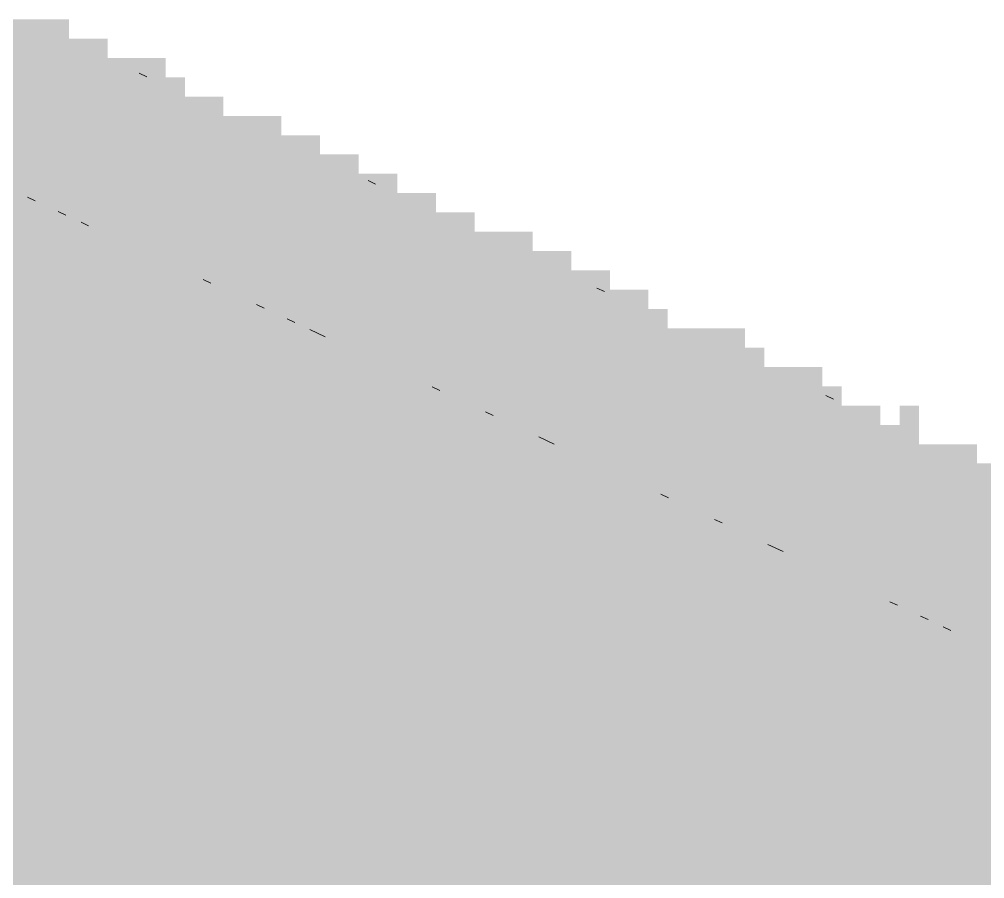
# Model space of a CAD drawing. Header units: millimetres. Extents: x 5 to 1315, y 5 to 292.
# Drawn here: x 1222.525 to 1227.341, y 89.218 to 93.508 of the extents above; entities that cross this region are included whole.
import ezdxf

# ---------------------------------------------------------------- set-up
doc = ezdxf.new("R2010")
doc.units = ezdxf.units.MM
doc.layers.add('EXISTING', color=7, linetype='Continuous')
doc.layers.add('IMAGES', color=7, linetype='Continuous')

# ---------------------------------------------------------------- blocks, each defined once
blk = doc.blocks.new('SHEET_03')
at = {"layer": 'EXISTING', "color": 250, "lineweight": 9}
for p, q in [((323.1605, 93.2207), (323.1224, 93.2386)), ((324.3025, 92.6846), (324.2645, 92.7025)), ((322.5664, 92.6202), (322.6045, 92.6023)), ((322.7187, 92.5487), (322.7568, 92.5308)), ((322.8329, 92.4951), (322.871, 92.4772)), ((323.442, 92.2091), (323.4801, 92.1913)), ((325.4445, 92.1485), (325.4065, 92.1663)), ((323.7085, 92.084), (323.7465, 92.0662)), ((323.8607, 92.0125), (323.8988, 91.9947)), ((323.9749, 91.9589), (324.0511, 91.9232)), ((324.584, 91.673), (324.6221, 91.6551)), ((326.5866, 91.6123), (326.5485, 91.6302)), ((324.8505, 91.5479), (324.8886, 91.53)), ((325.117, 91.4228), (325.1931, 91.387)), ((325.7261, 91.1368), (325.7641, 91.119)), ((325.9925, 91.0117), (326.0306, 90.9939)), ((326.259, 90.8866), (326.3351, 90.8509)), ((326.8681, 90.6007), (326.9061, 90.5828)), ((327.0203, 90.5292), (327.0584, 90.5113)), ((327.1345, 90.4756), (327.1726, 90.4577))]:
    blk.add_line(p, q, dxfattribs=at)
at = {"layer": 'IMAGES', "color": 7}
for points in [[(322.4836, 93.4114), (322.58, 93.4114), (322.4836, 93.5078), (322.58, 93.5078)], [(322.58, 93.4114), (322.6764, 93.4114), (322.58, 93.5078), (322.6764, 93.5078)], [(322.6764, 93.4114), (322.7727, 93.4114), (322.6764, 93.5078), (322.7727, 93.5078)], [(321.3273, 93.315), (322.58, 93.315), (321.3273, 93.4114), (322.58, 93.4114)], [(322.58, 93.315), (322.6764, 93.315), (322.58, 93.4114), (322.6764, 93.4114)], [(322.6764, 93.315), (322.8691, 93.315), (322.6764, 93.4114), (322.8691, 93.4114)], [(322.8691, 93.315), (322.9655, 93.315), (322.8691, 93.4114), (322.9655, 93.4114)], [(321.52, 93.2186), (322.6764, 93.2186), (321.52, 93.315), (322.6764, 93.315)], [(322.6764, 93.2186), (322.9655, 93.2186), (322.6764, 93.315), (322.9655, 93.315)], [(322.9655, 93.2186), (323.0618, 93.2186), (322.9655, 93.315), (323.0618, 93.315)], [(323.0618, 93.2186), (323.2545, 93.2186), (323.0618, 93.315), (323.2545, 93.315)], [(321.8091, 93.1222), (322.9655, 93.1222), (321.8091, 93.2186), (322.9655, 93.2186)], [(322.9655, 93.1222), (323.0618, 93.1222), (322.9655, 93.2186), (323.0618, 93.2186)], [(323.0618, 93.1222), (323.1582, 93.1222), (323.0618, 93.2186), (323.1582, 93.2186)], [(323.1582, 93.1222), (323.2545, 93.1222), (323.1582, 93.2186), (323.2545, 93.2186)], [(323.2545, 93.1222), (323.3509, 93.1222), (323.2545, 93.2186), (323.3509, 93.2186)], [(321.9055, 93.0258), (323.0618, 93.0258), (321.9055, 93.1222), (323.0618, 93.1222)], [(323.0618, 93.0258), (323.2545, 93.0258), (323.0618, 93.1222), (323.2545, 93.1222)], [(323.2545, 93.0258), (323.3509, 93.0258), (323.2545, 93.1222), (323.3509, 93.1222)], [(323.3509, 93.0258), (323.4473, 93.0258), (323.3509, 93.1222), (323.4473, 93.1222)], [(323.4473, 93.0258), (323.5436, 93.0258), (323.4473, 93.1222), (323.5436, 93.1222)], [(322.1945, 92.9294), (323.2545, 92.9294), (322.1945, 93.0258), (323.2545, 93.0258)], [(323.2545, 92.9294), (323.3509, 92.9294), (323.2545, 93.0258), (323.3509, 93.0258)], [(323.3509, 92.9294), (323.5436, 92.9294), (323.3509, 93.0258), (323.5436, 93.0258)], [(323.5436, 92.9294), (323.64, 92.9294), (323.5436, 93.0258), (323.64, 93.0258)], [(323.64, 92.9294), (323.7364, 92.9294), (323.64, 93.0258), (323.7364, 93.0258)], [(323.7364, 92.9294), (323.8327, 92.9294), (323.7364, 93.0258), (323.8327, 93.0258)], [(322.2909, 92.833), (323.5436, 92.833), (322.2909, 92.9294), (323.5436, 92.9294)], [(323.5436, 92.833), (323.7364, 92.833), (323.5436, 92.9294), (323.7364, 92.9294)], [(323.7364, 92.833), (323.8327, 92.833), (323.7364, 92.9294), (323.8327, 92.9294)], [(323.8327, 92.833), (323.9291, 92.833), (323.8327, 92.9294), (323.9291, 92.9294)], [(323.9291, 92.833), (324.0255, 92.833), (323.9291, 92.9294), (324.0255, 92.9294)], [(322.3873, 92.7366), (322.58, 92.7366), (322.3873, 92.833), (322.58, 92.833)], [(322.58, 92.7366), (323.7364, 92.7366), (322.58, 92.833), (323.7364, 92.833)], [(323.7364, 92.7366), (323.8327, 92.7366), (323.7364, 92.833), (323.8327, 92.833)], [(323.8327, 92.7366), (323.9291, 92.7366), (323.8327, 92.833), (323.9291, 92.833)], [(323.9291, 92.7366), (324.0255, 92.7366), (323.9291, 92.833), (324.0255, 92.833)], [(324.0255, 92.7366), (324.1218, 92.7366), (324.0255, 92.833), (324.1218, 92.833)], [(324.1218, 92.7366), (324.2182, 92.7366), (324.1218, 92.833), (324.2182, 92.833)], [(322.3873, 92.6402), (322.58, 92.6402), (322.3873, 92.7366), (322.58, 92.7366)], [(322.58, 92.6402), (322.6764, 92.6402), (322.58, 92.7366), (322.6764, 92.7366)], [(322.6764, 92.6402), (322.7727, 92.6402), (322.6764, 92.7366), (322.7727, 92.7366)], [(322.7727, 92.6402), (322.8691, 92.6402), (322.7727, 92.7366), (322.8691, 92.7366)], [(322.8691, 92.6402), (323.9291, 92.6402), (322.8691, 92.7366), (323.9291, 92.7366)], [(323.9291, 92.6402), (324.0255, 92.6402), (323.9291, 92.7366), (324.0255, 92.7366)], [(324.0255, 92.6402), (324.1218, 92.6402), (324.0255, 92.7366), (324.1218, 92.7366)], [(324.1218, 92.6402), (324.2182, 92.6402), (324.1218, 92.7366), (324.2182, 92.7366)], [(324.2182, 92.6402), (324.3145, 92.6402), (324.2182, 92.7366), (324.3145, 92.7366)], [(324.3145, 92.6402), (324.4109, 92.6402), (324.3145, 92.7366), (324.4109, 92.7366)], [(322.4836, 92.5438), (322.58, 92.5438), (322.4836, 92.6402), (322.58, 92.6402)], [(322.58, 92.5438), (322.6764, 92.5438), (322.58, 92.6402), (322.6764, 92.6402)], [(322.6764, 92.5438), (322.8691, 92.5438), (322.6764, 92.6402), (322.8691, 92.6402)], [(322.8691, 92.5438), (322.9655, 92.5438), (322.8691, 92.6402), (322.9655, 92.6402)], [(322.9655, 92.5438), (324.1218, 92.5438), (322.9655, 92.6402), (324.1218, 92.6402)], [(324.1218, 92.5438), (324.2182, 92.5438), (324.1218, 92.6402), (324.2182, 92.6402)], [(324.2182, 92.5438), (324.4109, 92.5438), (324.2182, 92.6402), (324.4109, 92.6402)], [(324.4109, 92.5438), (324.5073, 92.5438), (324.4109, 92.6402), (324.5073, 92.6402)], [(324.5073, 92.5438), (324.6036, 92.5438), (324.5073, 92.6402), (324.6036, 92.6402)], [(320.46, 92.4474), (322.58, 92.4474), (320.46, 92.5438), (322.58, 92.5438)], [(322.58, 92.4474), (322.6764, 92.4474), (322.58, 92.5438), (322.6764, 92.5438)], [(322.6764, 92.4474), (322.7727, 92.4474), (322.6764, 92.5438), (322.7727, 92.5438)], [(322.7727, 92.4474), (322.8691, 92.4474), (322.7727, 92.5438), (322.8691, 92.5438)], [(322.8691, 92.4474), (322.9655, 92.4474), (322.8691, 92.5438), (322.9655, 92.5438)], [(322.9655, 92.4474), (323.1582, 92.4474), (322.9655, 92.5438), (323.1582, 92.5438)], [(323.1582, 92.4474), (324.4109, 92.4474), (323.1582, 92.5438), (324.4109, 92.5438)], [(324.4109, 92.4474), (324.5073, 92.4474), (324.4109, 92.5438), (324.5073, 92.5438)], [(324.5073, 92.4474), (324.6036, 92.4474), (324.5073, 92.5438), (324.6036, 92.5438)], [(324.6036, 92.4474), (324.7964, 92.4474), (324.6036, 92.5438), (324.7964, 92.5438)], [(320.6527, 92.351), (322.6764, 92.351), (320.6527, 92.4474), (322.6764, 92.4474)], [(322.6764, 92.351), (322.7727, 92.351), (322.6764, 92.4474), (322.7727, 92.4474)], [(322.7727, 92.351), (322.8691, 92.351), (322.7727, 92.4474), (322.8691, 92.4474)], [(322.8691, 92.351), (322.9655, 92.351), (322.8691, 92.4474), (322.9655, 92.4474)], [(322.9655, 92.351), (323.0618, 92.351), (322.9655, 92.4474), (323.0618, 92.4474)], [(323.0618, 92.351), (323.1582, 92.351), (323.0618, 92.4474), (323.1582, 92.4474)], [(323.1582, 92.351), (323.2545, 92.351), (323.1582, 92.4474), (323.2545, 92.4474)], [(323.2545, 92.351), (323.3509, 92.351), (323.2545, 92.4474), (323.3509, 92.4474)], [(323.3509, 92.351), (324.6036, 92.351), (323.3509, 92.4474), (324.6036, 92.4474)], [(324.6036, 92.351), (324.7, 92.351), (324.6036, 92.4474), (324.7, 92.4474)], [(324.7, 92.351), (324.7964, 92.351), (324.7, 92.4474), (324.7964, 92.4474)], [(324.7964, 92.2546), (324.8927, 92.2546), (324.7964, 92.4474), (324.8927, 92.4474)], [(324.8927, 92.351), (324.9891, 92.351), (324.8927, 92.4474), (324.9891, 92.4474)], [(324.9891, 92.351), (325.0855, 92.351), (324.9891, 92.4474), (325.0855, 92.4474)], [(320.8455, 92.2546), (322.9655, 92.2546), (320.8455, 92.351), (322.9655, 92.351)], [(322.9655, 92.2546), (323.0618, 92.2546), (322.9655, 92.351), (323.0618, 92.351)], [(323.0618, 92.2546), (323.1582, 92.2546), (323.0618, 92.351), (323.1582, 92.351)], [(323.1582, 92.2546), (323.3509, 92.2546), (323.1582, 92.351), (323.3509, 92.351)], [(323.3509, 92.2546), (323.4473, 92.2546), (323.3509, 92.351), (323.4473, 92.351)], [(323.4473, 92.2546), (323.5436, 92.2546), (323.4473, 92.351), (323.5436, 92.351)], [(323.5436, 92.2546), (324.7964, 92.2546), (323.5436, 92.351), (324.7964, 92.351)], [(324.8927, 92.2546), (324.9891, 92.2546), (324.8927, 92.351), (324.9891, 92.351)], [(324.9891, 92.2546), (325.0855, 92.2546), (324.9891, 92.351), (325.0855, 92.351)], [(325.0855, 92.2546), (325.1818, 92.2546), (325.0855, 92.351), (325.1818, 92.351)], [(325.1818, 92.2546), (325.2782, 92.2546), (325.1818, 92.351), (325.2782, 92.351)], [(321.1345, 92.1582), (323.1582, 92.1582), (321.1345, 92.2546), (323.1582, 92.2546)], [(323.1582, 92.1582), (323.2545, 92.1582), (323.1582, 92.2546), (323.2545, 92.2546)], [(323.2545, 92.1582), (323.3509, 92.1582), (323.2545, 92.2546), (323.3509, 92.2546)], [(323.3509, 92.1582), (323.4473, 92.1582), (323.3509, 92.2546), (323.4473, 92.2546)], [(323.4473, 92.0618), (323.5436, 92.0618), (323.4473, 92.2546), (323.5436, 92.2546)], [(323.5436, 92.1582), (323.64, 92.1582), (323.5436, 92.2546), (323.64, 92.2546)], [(323.64, 92.1582), (323.7364, 92.1582), (323.64, 92.2546), (323.7364, 92.2546)], [(323.7364, 92.1582), (323.8327, 92.1582), (323.7364, 92.2546), (323.8327, 92.2546)], [(323.8327, 92.1582), (324.9891, 92.1582), (323.8327, 92.2546), (324.9891, 92.2546)], [(324.9891, 92.1582), (325.0855, 92.1582), (324.9891, 92.2546), (325.0855, 92.2546)], [(325.0855, 92.1582), (325.2782, 92.1582), (325.0855, 92.2546), (325.2782, 92.2546)], [(325.2782, 92.1582), (325.3745, 92.1582), (325.2782, 92.2546), (325.3745, 92.2546)], [(325.3745, 92.1582), (325.4709, 92.1582), (325.3745, 92.2546), (325.4709, 92.2546)], [(321.3273, 92.0618), (323.4473, 92.0618), (321.3273, 92.1582), (323.4473, 92.1582)], [(323.5436, 92.0618), (323.64, 92.0618), (323.5436, 92.1582), (323.64, 92.1582)], [(323.64, 92.0618), (323.7364, 92.0618), (323.64, 92.1582), (323.7364, 92.1582)], [(323.7364, 92.0618), (323.8327, 92.0618), (323.7364, 92.1582), (323.8327, 92.1582)], [(323.8327, 92.0618), (324.0255, 92.0618), (323.8327, 92.1582), (324.0255, 92.1582)], [(324.0255, 92.0618), (324.1218, 92.0618), (324.0255, 92.1582), (324.1218, 92.1582)], [(324.1218, 92.0618), (325.0855, 92.0618), (324.1218, 92.1582), (325.0855, 92.1582)], [(325.0855, 92.0618), (325.2782, 92.0618), (325.0855, 92.1582), (325.2782, 92.1582)], [(325.2782, 92.0618), (325.3745, 92.0618), (325.2782, 92.1582), (325.3745, 92.1582)], [(325.3745, 92.0618), (325.4709, 92.0618), (325.3745, 92.1582), (325.4709, 92.1582)], [(325.4709, 92.0618), (325.6636, 92.0618), (325.4709, 92.1582), (325.6636, 92.1582)], [(321.52, 91.9654), (323.5436, 91.9654), (321.52, 92.0618), (323.5436, 92.0618)], [(323.5436, 91.9654), (323.64, 91.9654), (323.5436, 92.0618), (323.64, 92.0618)], [(323.64, 91.9654), (323.7364, 91.9654), (323.64, 92.0618), (323.7364, 92.0618)], [(323.7364, 91.9654), (323.8327, 91.9654), (323.7364, 92.0618), (323.8327, 92.0618)], [(323.8327, 91.9654), (324.0255, 91.9654), (323.8327, 92.0618), (324.0255, 92.0618)], [(324.0255, 91.9654), (324.1218, 91.9654), (324.0255, 92.0618), (324.1218, 92.0618)], [(324.1218, 91.9654), (324.2182, 91.9654), (324.1218, 92.0618), (324.2182, 92.0618)], [(324.2182, 91.9654), (325.3745, 91.9654), (324.2182, 92.0618), (325.3745, 92.0618)], [(325.3745, 91.9654), (325.4709, 91.9654), (325.3745, 92.0618), (325.4709, 92.0618)], [(325.4709, 91.9654), (325.5673, 91.9654), (325.4709, 92.0618), (325.5673, 92.0618)], [(325.5673, 91.9654), (325.6636, 91.9654), (325.5673, 92.0618), (325.6636, 92.0618)], [(325.6636, 91.9654), (325.76, 91.9654), (325.6636, 92.0618), (325.76, 92.0618)], [(321.7127, 91.869), (323.8327, 91.869), (321.7127, 91.9654), (323.8327, 91.9654)], [(323.8327, 91.869), (323.9291, 91.869), (323.8327, 91.9654), (323.9291, 91.9654)], [(323.9291, 91.869), (324.0255, 91.869), (323.9291, 91.9654), (324.0255, 91.9654)], [(324.0255, 91.869), (324.1218, 91.869), (324.0255, 91.9654), (324.1218, 91.9654)], [(324.1218, 91.869), (324.2182, 91.869), (324.1218, 91.9654), (324.2182, 91.9654)], [(324.2182, 91.869), (324.3145, 91.869), (324.2182, 91.9654), (324.3145, 91.9654)], [(324.3145, 91.869), (324.4109, 91.869), (324.3145, 91.9654), (324.4109, 91.9654)], [(324.4109, 91.869), (324.5073, 91.869), (324.4109, 91.9654), (324.5073, 91.9654)], [(324.5073, 91.869), (325.4709, 91.869), (324.5073, 91.9654), (325.4709, 91.9654)], [(325.4709, 91.869), (325.6636, 91.869), (325.4709, 91.9654), (325.6636, 91.9654)], [(325.6636, 91.869), (325.8564, 91.869), (325.6636, 91.9654), (325.8564, 91.9654)], [(325.8564, 91.869), (326.1455, 91.869), (325.8564, 91.9654), (326.1455, 91.9654)], [(321.9055, 91.7726), (324.0255, 91.7726), (321.9055, 91.869), (324.0255, 91.869)], [(324.0255, 91.7726), (324.1218, 91.7726), (324.0255, 91.869), (324.1218, 91.869)], [(324.1218, 91.7726), (324.3145, 91.7726), (324.1218, 91.869), (324.3145, 91.869)], [(324.3145, 91.7726), (324.5073, 91.7726), (324.3145, 91.869), (324.5073, 91.869)], [(324.5073, 91.7726), (324.6036, 91.7726), (324.5073, 91.869), (324.6036, 91.869)], [(324.6036, 91.7726), (324.7, 91.7726), (324.6036, 91.869), (324.7, 91.869)], [(324.7, 91.7726), (325.8564, 91.7726), (324.7, 91.869), (325.8564, 91.869)], [(325.8564, 91.7726), (325.9527, 91.7726), (325.8564, 91.869), (325.9527, 91.869)], [(325.9527, 91.7726), (326.0491, 91.7726), (325.9527, 91.869), (326.0491, 91.869)], [(326.0491, 91.7726), (326.1455, 91.7726), (326.0491, 91.869), (326.1455, 91.869)], [(326.1455, 91.7726), (326.2418, 91.7726), (326.1455, 91.869), (326.2418, 91.869)], [(322.0982, 91.6762), (324.1218, 91.6762), (322.0982, 91.7726), (324.1218, 91.7726)], [(324.1218, 91.6762), (324.2182, 91.6762), (324.1218, 91.7726), (324.2182, 91.7726)], [(324.2182, 91.6762), (324.3145, 91.6762), (324.2182, 91.7726), (324.3145, 91.7726)], [(324.3145, 91.6762), (324.4109, 91.6762), (324.3145, 91.7726), (324.4109, 91.7726)], [(324.4109, 91.6762), (324.5073, 91.6762), (324.4109, 91.7726), (324.5073, 91.7726)], [(324.5073, 91.6762), (324.6036, 91.6762), (324.5073, 91.7726), (324.6036, 91.7726)], [(324.6036, 91.6762), (324.7, 91.6762), (324.6036, 91.7726), (324.7, 91.7726)], [(324.7, 91.5798), (324.7964, 91.5798), (324.7, 91.7726), (324.7964, 91.7726)], [(324.7964, 91.6762), (325.9527, 91.6762), (324.7964, 91.7726), (325.9527, 91.7726)], [(325.9527, 91.6762), (326.1455, 91.6762), (325.9527, 91.7726), (326.1455, 91.7726)], [(326.1455, 91.6762), (326.2418, 91.6762), (326.1455, 91.7726), (326.2418, 91.7726)], [(326.2418, 91.6762), (326.3382, 91.6762), (326.2418, 91.7726), (326.3382, 91.7726)], [(326.3382, 91.6762), (326.4345, 91.6762), (326.3382, 91.7726), (326.4345, 91.7726)], [(326.4345, 91.6762), (326.5309, 91.6762), (326.4345, 91.7726), (326.5309, 91.7726)], [(322.2909, 91.5798), (324.4109, 91.5798), (322.2909, 91.6762), (324.4109, 91.6762)], [(324.4109, 91.5798), (324.5073, 91.5798), (324.4109, 91.6762), (324.5073, 91.6762)], [(324.5073, 91.5798), (324.7, 91.5798), (324.5073, 91.6762), (324.7, 91.6762)], [(324.7964, 91.5798), (324.8927, 91.5798), (324.7964, 91.6762), (324.8927, 91.6762)], [(324.8927, 91.5798), (324.9891, 91.5798), (324.8927, 91.6762), (324.9891, 91.6762)], [(324.9891, 91.5798), (326.2418, 91.5798), (324.9891, 91.6762), (326.2418, 91.6762)], [(326.2418, 91.5798), (326.3382, 91.5798), (326.2418, 91.6762), (326.3382, 91.6762)], [(326.3382, 91.5798), (326.4345, 91.5798), (326.3382, 91.6762), (326.4345, 91.6762)], [(326.4345, 91.5798), (326.5309, 91.5798), (326.4345, 91.6762), (326.5309, 91.6762)], [(326.5309, 91.4834), (326.6273, 91.4834), (326.5309, 91.6762), (326.6273, 91.6762)], [(322.4836, 91.4834), (322.58, 91.4834), (322.4836, 91.5798), (322.58, 91.5798)], [(322.58, 91.4834), (324.6036, 91.4834), (322.58, 91.5798), (324.6036, 91.5798)], [(324.6036, 91.4834), (324.7, 91.4834), (324.6036, 91.5798), (324.7, 91.5798)], [(324.7, 91.4834), (324.7964, 91.4834), (324.7, 91.5798), (324.7964, 91.5798)], [(324.7964, 91.4834), (324.8927, 91.4834), (324.7964, 91.5798), (324.8927, 91.5798)], [(324.8927, 91.4834), (324.9891, 91.4834), (324.8927, 91.5798), (324.9891, 91.5798)], [(324.9891, 91.4834), (325.1818, 91.4834), (324.9891, 91.5798), (325.1818, 91.5798)], [(325.1818, 91.4834), (325.2782, 91.4834), (325.1818, 91.5798), (325.2782, 91.5798)], [(325.2782, 91.4834), (326.3382, 91.4834), (325.2782, 91.5798), (326.3382, 91.5798)], [(326.3382, 91.4834), (326.4345, 91.4834), (326.3382, 91.5798), (326.4345, 91.5798)], [(326.4345, 91.4834), (326.5309, 91.4834), (326.4345, 91.5798), (326.5309, 91.5798)], [(326.6273, 91.4834), (326.7236, 91.4834), (326.6273, 91.5798), (326.7236, 91.5798)], [(326.7236, 91.4834), (326.82, 91.4834), (326.7236, 91.5798), (326.82, 91.5798)], [(326.9164, 91.4834), (327.0127, 91.4834), (326.9164, 91.5798), (327.0127, 91.5798)], [(322.4836, 91.2906), (322.58, 91.2906), (322.4836, 91.4834), (322.58, 91.4834)], [(322.58, 91.387), (322.6764, 91.387), (322.58, 91.4834), (322.6764, 91.4834)], [(322.6764, 91.387), (324.7964, 91.387), (322.6764, 91.4834), (324.7964, 91.4834)], [(324.7964, 91.387), (324.8927, 91.387), (324.7964, 91.4834), (324.8927, 91.4834)], [(324.8927, 91.387), (325.0855, 91.387), (324.8927, 91.4834), (325.0855, 91.4834)], [(325.0855, 91.387), (325.1818, 91.387), (325.0855, 91.4834), (325.1818, 91.4834)], [(325.1818, 91.387), (325.2782, 91.387), (325.1818, 91.4834), (325.2782, 91.4834)], [(325.2782, 91.387), (325.3745, 91.387), (325.2782, 91.4834), (325.3745, 91.4834)], [(325.3745, 91.387), (325.4709, 91.387), (325.3745, 91.4834), (325.4709, 91.4834)], [(325.4709, 91.387), (326.5309, 91.387), (325.4709, 91.4834), (326.5309, 91.4834)], [(326.5309, 91.387), (326.6273, 91.387), (326.5309, 91.4834), (326.6273, 91.4834)], [(326.6273, 91.387), (326.7236, 91.387), (326.6273, 91.4834), (326.7236, 91.4834)], [(326.7236, 91.387), (326.82, 91.387), (326.7236, 91.4834), (326.82, 91.4834)], [(326.82, 91.387), (326.9164, 91.387), (326.82, 91.4834), (326.9164, 91.4834)], [(326.9164, 91.387), (327.0127, 91.387), (326.9164, 91.4834), (327.0127, 91.4834)], [(322.58, 91.2906), (322.6764, 91.2906), (322.58, 91.387), (322.6764, 91.387)], [(322.6764, 91.2906), (322.7727, 91.2906), (322.6764, 91.387), (322.7727, 91.387)], [(322.7727, 91.2906), (322.8691, 91.2906), (322.7727, 91.387), (322.8691, 91.387)], [(322.8691, 91.2906), (324.9891, 91.2906), (322.8691, 91.387), (324.9891, 91.387)], [(324.9891, 91.2906), (325.0855, 91.2906), (324.9891, 91.387), (325.0855, 91.387)], [(325.0855, 91.2906), (325.1818, 91.2906), (325.0855, 91.387), (325.1818, 91.387)], [(325.1818, 91.2906), (325.2782, 91.2906), (325.1818, 91.387), (325.2782, 91.387)], [(325.2782, 91.2906), (325.4709, 91.2906), (325.2782, 91.387), (325.4709, 91.387)], [(325.4709, 91.2906), (325.5673, 91.2906), (325.4709, 91.387), (325.5673, 91.387)], [(325.5673, 91.2906), (326.82, 91.2906), (325.5673, 91.387), (326.82, 91.387)], [(326.82, 91.2906), (327.0127, 91.2906), (326.82, 91.387), (327.0127, 91.387)], [(327.0127, 91.2906), (327.1091, 91.2906), (327.0127, 91.387), (327.1091, 91.387)], [(327.1091, 91.2906), (327.2055, 91.2906), (327.1091, 91.387), (327.2055, 91.387)], [(327.2055, 91.2906), (327.3018, 91.2906), (327.2055, 91.387), (327.3018, 91.387)], [(322.4836, 91.0978), (322.58, 91.0978), (322.4836, 91.2906), (322.58, 91.2906)], [(322.58, 91.1942), (322.6764, 91.1942), (322.58, 91.2906), (322.6764, 91.2906)], [(322.6764, 91.1942), (322.8691, 91.1942), (322.6764, 91.2906), (322.8691, 91.2906)], [(322.8691, 91.1942), (322.9655, 91.1942), (322.8691, 91.2906), (322.9655, 91.2906)], [(322.9655, 91.1942), (323.0618, 91.1942), (322.9655, 91.2906), (323.0618, 91.2906)], [(323.0618, 91.0978), (323.1582, 91.0978), (323.0618, 91.2906), (323.1582, 91.2906)], [(323.1582, 91.1942), (325.2782, 91.1942), (323.1582, 91.2906), (325.2782, 91.2906)], [(325.2782, 91.1942), (325.4709, 91.1942), (325.2782, 91.2906), (325.4709, 91.2906)], [(325.4709, 91.1942), (325.5673, 91.1942), (325.4709, 91.2906), (325.5673, 91.2906)], [(325.5673, 91.1942), (325.6636, 91.1942), (325.5673, 91.2906), (325.6636, 91.2906)], [(325.6636, 91.1942), (325.76, 91.1942), (325.6636, 91.2906), (325.76, 91.2906)], [(325.76, 91.1942), (325.8564, 91.1942), (325.76, 91.2906), (325.8564, 91.2906)], [(325.8564, 91.1942), (327.0127, 91.1942), (325.8564, 91.2906), (327.0127, 91.2906)], [(327.0127, 91.1942), (327.3018, 91.1942), (327.0127, 91.2906), (327.3018, 91.2906)], [(327.3018, 91.1942), (327.3982, 91.1942), (327.3018, 91.2906), (327.3982, 91.2906)], [(322.58, 91.0978), (322.6764, 91.0978), (322.58, 91.1942), (322.6764, 91.1942)], [(322.6764, 91.0978), (322.7727, 91.0978), (322.6764, 91.1942), (322.7727, 91.1942)], [(322.7727, 91.0978), (322.9655, 91.0978), (322.7727, 91.1942), (322.9655, 91.1942)], [(322.9655, 91.0978), (323.0618, 91.0978), (322.9655, 91.1942), (323.0618, 91.1942)], [(323.1582, 91.0978), (323.2545, 91.0978), (323.1582, 91.1942), (323.2545, 91.1942)], [(323.2545, 91.0978), (325.3745, 91.0978), (323.2545, 91.1942), (325.3745, 91.1942)], [(325.3745, 91.0978), (325.4709, 91.0978), (325.3745, 91.1942), (325.4709, 91.1942)], [(325.4709, 91.0978), (325.5673, 91.0978), (325.4709, 91.1942), (325.5673, 91.1942)], [(325.5673, 91.0978), (325.6636, 91.0978), (325.5673, 91.1942), (325.6636, 91.1942)], [(325.6636, 91.0978), (325.76, 91.0978), (325.6636, 91.1942), (325.76, 91.1942)], [(325.76, 91.0978), (325.8564, 91.0978), (325.76, 91.1942), (325.8564, 91.1942)], [(325.8564, 91.0978), (326.0491, 91.0978), (325.8564, 91.1942), (326.0491, 91.1942)], [(326.0491, 91.0978), (327.3018, 91.0978), (326.0491, 91.1942), (327.3018, 91.1942)], [(327.3018, 91.0978), (327.3982, 91.0978), (327.3018, 91.1942), (327.3982, 91.1942)], [(322.4836, 91.0014), (322.58, 91.0014), (322.4836, 91.0978), (322.58, 91.0978)], [(322.58, 91.0014), (322.6764, 91.0014), (322.58, 91.0978), (322.6764, 91.0978)], [(322.6764, 91.0014), (322.9655, 91.0014), (322.6764, 91.0978), (322.9655, 91.0978)], [(322.9655, 91.0014), (323.1582, 91.0014), (322.9655, 91.0978), (323.1582, 91.0978)], [(323.1582, 91.0014), (323.3509, 91.0014), (323.1582, 91.0978), (323.3509, 91.0978)], [(323.3509, 91.0014), (323.4473, 91.0014), (323.3509, 91.0978), (323.4473, 91.0978)], [(323.4473, 91.0014), (323.5436, 91.0014), (323.4473, 91.0978), (323.5436, 91.0978)], [(323.5436, 91.0014), (325.5673, 91.0014), (323.5436, 91.0978), (325.5673, 91.0978)], [(325.5673, 91.0014), (325.6636, 91.0014), (325.5673, 91.0978), (325.6636, 91.0978)], [(325.6636, 91.0014), (325.76, 91.0014), (325.6636, 91.0978), (325.76, 91.0978)], [(325.76, 91.0014), (325.8564, 91.0014), (325.76, 91.0978), (325.8564, 91.0978)], [(325.8564, 91.0014), (325.9527, 91.0014), (325.8564, 91.0978), (325.9527, 91.0978)], [(325.9527, 91.0014), (326.0491, 91.0014), (325.9527, 91.0978), (326.0491, 91.0978)], [(326.0491, 91.0014), (326.1455, 91.0014), (326.0491, 91.0978), (326.1455, 91.0978)], [(326.1455, 91.0014), (327.3982, 91.0014), (326.1455, 91.0978), (327.3982, 91.0978)], [(316.8945, 90.905), (322.8691, 90.905), (316.8945, 91.0014), (322.8691, 91.0014)], [(322.8691, 90.905), (322.9655, 90.905), (322.8691, 91.0014), (322.9655, 91.0014)], [(322.9655, 90.905), (323.0618, 90.905), (322.9655, 91.0014), (323.0618, 91.0014)], [(323.0618, 90.905), (323.1582, 90.905), (323.0618, 91.0014), (323.1582, 91.0014)], [(323.1582, 90.905), (323.3509, 90.905), (323.1582, 91.0014), (323.3509, 91.0014)], [(323.3509, 90.905), (323.4473, 90.905), (323.3509, 91.0014), (323.4473, 91.0014)], [(323.4473, 90.905), (323.5436, 90.905), (323.4473, 91.0014), (323.5436, 91.0014)], [(323.5436, 90.905), (323.64, 90.905), (323.5436, 91.0014), (323.64, 91.0014)], [(323.64, 90.905), (323.7364, 90.905), (323.64, 91.0014), (323.7364, 91.0014)], [(323.7364, 90.905), (325.8564, 90.905), (323.7364, 91.0014), (325.8564, 91.0014)], [(325.8564, 90.905), (325.9527, 90.905), (325.8564, 91.0014), (325.9527, 91.0014)], [(325.9527, 90.905), (326.0491, 90.905), (325.9527, 91.0014), (326.0491, 91.0014)], [(326.0491, 90.905), (326.1455, 90.905), (326.0491, 91.0014), (326.1455, 91.0014)], [(326.1455, 90.905), (326.2418, 90.905), (326.1455, 91.0014), (326.2418, 91.0014)], [(326.2418, 90.905), (326.3382, 90.905), (326.2418, 91.0014), (326.3382, 91.0014)], [(326.3382, 90.905), (326.4345, 90.905), (326.3382, 91.0014), (326.4345, 91.0014)], [(326.4345, 90.905), (326.5309, 90.905), (326.4345, 91.0014), (326.5309, 91.0014)], [(326.5309, 90.905), (327.6873, 90.905), (326.5309, 91.0014), (327.6873, 91.0014)], [(317.0873, 90.8086), (322.8691, 90.8086), (317.0873, 90.905), (322.8691, 90.905)], [(322.8691, 90.8086), (322.9655, 90.8086), (322.8691, 90.905), (322.9655, 90.905)], [(322.9655, 90.8086), (323.0618, 90.8086), (322.9655, 90.905), (323.0618, 90.905)], [(323.0618, 90.7122), (323.1582, 90.7122), (323.0618, 90.905), (323.1582, 90.905)], [(323.1582, 90.8086), (323.2545, 90.8086), (323.1582, 90.905), (323.2545, 90.905)], [(323.2545, 90.8086), (323.3509, 90.8086), (323.2545, 90.905), (323.3509, 90.905)], [(323.3509, 90.8086), (323.4473, 90.8086), (323.3509, 90.905), (323.4473, 90.905)], [(323.4473, 90.8086), (323.5436, 90.8086), (323.4473, 90.905), (323.5436, 90.905)], [(323.5436, 90.8086), (323.64, 90.8086), (323.5436, 90.905), (323.64, 90.905)], [(323.64, 90.8086), (323.7364, 90.8086), (323.64, 90.905), (323.7364, 90.905)], [(323.7364, 90.8086), (323.8327, 90.8086), (323.7364, 90.905), (323.8327, 90.905)], [(323.8327, 90.8086), (323.9291, 90.8086), (323.8327, 90.905), (323.9291, 90.905)], [(323.9291, 90.8086), (326.0491, 90.8086), (323.9291, 90.905), (326.0491, 90.905)], [(326.0491, 90.8086), (326.1455, 90.8086), (326.0491, 90.905), (326.1455, 90.905)], [(326.1455, 90.8086), (326.2418, 90.8086), (326.1455, 90.905), (326.2418, 90.905)], [(326.2418, 90.8086), (326.3382, 90.8086), (326.2418, 90.905), (326.3382, 90.905)], [(326.3382, 90.8086), (326.4345, 90.8086), (326.3382, 90.905), (326.4345, 90.905)], [(326.4345, 90.8086), (326.5309, 90.8086), (326.4345, 90.905), (326.5309, 90.905)], [(326.5309, 90.8086), (326.6273, 90.8086), (326.5309, 90.905), (326.6273, 90.905)], [(326.6273, 90.8086), (327.7836, 90.8086), (326.6273, 90.905), (327.7836, 90.905)], [(317.28, 90.7122), (322.9655, 90.7122), (317.28, 90.8086), (322.9655, 90.8086)], [(322.9655, 90.7122), (323.0618, 90.7122), (322.9655, 90.8086), (323.0618, 90.8086)], [(323.1582, 90.7122), (323.3509, 90.7122), (323.1582, 90.8086), (323.3509, 90.8086)], [(323.3509, 90.7122), (323.7364, 90.7122), (323.3509, 90.8086), (323.7364, 90.8086)], [(323.7364, 90.7122), (323.8327, 90.7122), (323.7364, 90.8086), (323.8327, 90.8086)], [(323.8327, 90.7122), (323.9291, 90.7122), (323.8327, 90.8086), (323.9291, 90.8086)], [(323.9291, 90.7122), (324.0255, 90.7122), (323.9291, 90.8086), (324.0255, 90.8086)], [(324.0255, 90.7122), (324.1218, 90.7122), (324.0255, 90.8086), (324.1218, 90.8086)], [(324.1218, 90.7122), (326.2418, 90.7122), (324.1218, 90.8086), (326.2418, 90.8086)], [(326.2418, 90.7122), (326.4345, 90.7122), (326.2418, 90.8086), (326.4345, 90.8086)], [(326.4345, 90.7122), (326.5309, 90.7122), (326.4345, 90.8086), (326.5309, 90.8086)], [(326.5309, 90.7122), (326.6273, 90.7122), (326.5309, 90.8086), (326.6273, 90.8086)], [(326.6273, 90.7122), (326.7236, 90.7122), (326.6273, 90.8086), (326.7236, 90.8086)], [(326.7236, 90.7122), (326.82, 90.7122), (326.7236, 90.8086), (326.82, 90.8086)], [(326.82, 90.7122), (326.9164, 90.7122), (326.82, 90.8086), (326.9164, 90.8086)], [(326.9164, 90.7122), (327.9764, 90.7122), (326.9164, 90.8086), (327.9764, 90.8086)], [(317.4727, 90.6158), (323.4473, 90.6158), (317.4727, 90.7122), (323.4473, 90.7122)], [(323.4473, 90.6158), (323.5436, 90.6158), (323.4473, 90.7122), (323.5436, 90.7122)], [(323.5436, 90.6158), (323.64, 90.6158), (323.5436, 90.7122), (323.64, 90.7122)], [(323.64, 90.6158), (323.7364, 90.6158), (323.64, 90.7122), (323.7364, 90.7122)], [(323.7364, 90.6158), (323.8327, 90.6158), (323.7364, 90.7122), (323.8327, 90.7122)], [(323.8327, 90.6158), (323.9291, 90.6158), (323.8327, 90.7122), (323.9291, 90.7122)], [(323.9291, 90.6158), (324.0255, 90.6158), (323.9291, 90.7122), (324.0255, 90.7122)], [(324.0255, 90.6158), (324.1218, 90.6158), (324.0255, 90.7122), (324.1218, 90.7122)], [(324.1218, 90.6158), (324.2182, 90.6158), (324.1218, 90.7122), (324.2182, 90.7122)], [(324.2182, 90.6158), (324.3145, 90.6158), (324.2182, 90.7122), (324.3145, 90.7122)], [(324.3145, 90.6158), (326.5309, 90.6158), (324.3145, 90.7122), (326.5309, 90.7122)], [(326.5309, 90.6158), (326.6273, 90.6158), (326.5309, 90.7122), (326.6273, 90.7122)], [(326.6273, 90.6158), (326.82, 90.6158), (326.6273, 90.7122), (326.82, 90.7122)], [(326.82, 90.6158), (326.9164, 90.6158), (326.82, 90.7122), (326.9164, 90.7122)], [(326.9164, 90.6158), (327.1091, 90.6158), (326.9164, 90.7122), (327.1091, 90.7122)], [(327.1091, 90.6158), (327.2055, 90.6158), (327.1091, 90.7122), (327.2055, 90.7122)], [(327.2055, 90.6158), (328.2655, 90.6158), (327.2055, 90.7122), (328.2655, 90.7122)], [(317.6655, 90.5194), (323.64, 90.5194), (317.6655, 90.6158), (323.64, 90.6158)], [(323.64, 90.5194), (323.7364, 90.5194), (323.64, 90.6158), (323.7364, 90.6158)], [(323.7364, 90.5194), (323.8327, 90.5194), (323.7364, 90.6158), (323.8327, 90.6158)], [(323.8327, 90.5194), (323.9291, 90.5194), (323.8327, 90.6158), (323.9291, 90.6158)], [(323.9291, 90.5194), (324.2182, 90.5194), (323.9291, 90.6158), (324.2182, 90.6158)], [(324.2182, 90.5194), (324.3145, 90.5194), (324.2182, 90.6158), (324.3145, 90.6158)], [(324.3145, 90.5194), (324.4109, 90.5194), (324.3145, 90.6158), (324.4109, 90.6158)], [(324.4109, 90.5194), (324.5073, 90.5194), (324.4109, 90.6158), (324.5073, 90.6158)], [(324.5073, 90.5194), (324.6036, 90.5194), (324.5073, 90.6158), (324.6036, 90.6158)], [(324.6036, 90.5194), (326.7236, 90.5194), (324.6036, 90.6158), (326.7236, 90.6158)], [(326.7236, 90.5194), (326.82, 90.5194), (326.7236, 90.6158), (326.82, 90.6158)], [(326.82, 90.5194), (326.9164, 90.5194), (326.82, 90.6158), (326.9164, 90.6158)], [(326.9164, 90.5194), (327.1091, 90.5194), (326.9164, 90.6158), (327.1091, 90.6158)], [(327.1091, 90.5194), (327.2055, 90.5194), (327.1091, 90.6158), (327.2055, 90.6158)], [(327.2055, 90.5194), (327.3018, 90.5194), (327.2055, 90.6158), (327.3018, 90.6158)], [(327.3018, 90.5194), (328.3618, 90.5194), (327.3018, 90.6158), (328.3618, 90.6158)], [(317.8582, 90.423), (323.7364, 90.423), (317.8582, 90.5194), (323.7364, 90.5194)], [(323.7364, 90.423), (323.8327, 90.423), (323.7364, 90.5194), (323.8327, 90.5194)], [(323.8327, 90.423), (324.1218, 90.423), (323.8327, 90.5194), (324.1218, 90.5194)], [(324.1218, 90.423), (324.3145, 90.423), (324.1218, 90.5194), (324.3145, 90.5194)], [(324.3145, 90.423), (324.4109, 90.423), (324.3145, 90.5194), (324.4109, 90.5194)], [(324.4109, 90.423), (324.5073, 90.423), (324.4109, 90.5194), (324.5073, 90.5194)], [(324.5073, 90.423), (324.6036, 90.423), (324.5073, 90.5194), (324.6036, 90.5194)], [(324.6036, 90.423), (324.7, 90.423), (324.6036, 90.5194), (324.7, 90.5194)], [(324.7, 90.423), (324.7964, 90.423), (324.7, 90.5194), (324.7964, 90.5194)], [(324.7964, 90.423), (326.9164, 90.423), (324.7964, 90.5194), (326.9164, 90.5194)], [(326.9164, 90.423), (327.0127, 90.423), (326.9164, 90.5194), (327.0127, 90.5194)], [(327.0127, 90.423), (327.1091, 90.423), (327.0127, 90.5194), (327.1091, 90.5194)], [(327.1091, 90.423), (327.2055, 90.423), (327.1091, 90.5194), (327.2055, 90.5194)], [(327.2055, 90.423), (327.3018, 90.423), (327.2055, 90.5194), (327.3018, 90.5194)], [(327.3018, 90.423), (327.4945, 90.423), (327.3018, 90.5194), (327.4945, 90.5194)], [(318.0509, 90.3266), (324.0255, 90.3266), (318.0509, 90.423), (324.0255, 90.423)], [(324.0255, 90.3266), (324.1218, 90.3266), (324.0255, 90.423), (324.1218, 90.423)], [(324.1218, 90.3266), (324.2182, 90.3266), (324.1218, 90.423), (324.2182, 90.423)], [(324.2182, 90.3266), (324.3145, 90.3266), (324.2182, 90.423), (324.3145, 90.423)], [(324.3145, 90.2302), (324.4109, 90.2302), (324.3145, 90.423), (324.4109, 90.423)], [(324.4109, 90.2302), (324.5073, 90.2302), (324.4109, 90.423), (324.5073, 90.423)], [(324.5073, 90.2302), (324.6036, 90.2302), (324.5073, 90.423), (324.6036, 90.423)], [(324.6036, 90.3266), (324.7, 90.3266), (324.6036, 90.423), (324.7, 90.423)], [(324.7, 90.3266), (324.7964, 90.3266), (324.7, 90.423), (324.7964, 90.423)], [(324.7964, 90.3266), (324.8927, 90.3266), (324.7964, 90.423), (324.8927, 90.423)], [(324.8927, 90.3266), (324.9891, 90.3266), (324.8927, 90.423), (324.9891, 90.423)], [(324.9891, 90.3266), (327.1091, 90.3266), (324.9891, 90.423), (327.1091, 90.423)], [(327.1091, 90.3266), (327.3018, 90.3266), (327.1091, 90.423), (327.3018, 90.423)], [(327.3018, 90.3266), (327.4945, 90.3266), (327.3018, 90.423), (327.4945, 90.423)], [(318.2436, 90.2302), (324.1218, 90.2302), (318.2436, 90.3266), (324.1218, 90.3266)], [(324.1218, 90.2302), (324.3145, 90.2302), (324.1218, 90.3266), (324.3145, 90.3266)], [(324.6036, 90.2302), (324.7964, 90.2302), (324.6036, 90.3266), (324.7964, 90.3266)], [(324.7964, 90.2302), (324.8927, 90.2302), (324.7964, 90.3266), (324.8927, 90.3266)], [(324.8927, 90.1338), (324.9891, 90.1338), (324.8927, 90.3266), (324.9891, 90.3266)], [(324.9891, 90.2302), (325.0855, 90.2302), (324.9891, 90.3266), (325.0855, 90.3266)], [(325.0855, 90.2302), (325.1818, 90.2302), (325.0855, 90.3266), (325.1818, 90.3266)], [(325.1818, 90.2302), (327.3018, 90.2302), (325.1818, 90.3266), (327.3018, 90.3266)], [(327.3018, 90.2302), (327.3982, 90.2302), (327.3018, 90.3266), (327.3982, 90.3266)], [(318.4364, 90.1338), (324.3145, 90.1338), (318.4364, 90.2302), (324.3145, 90.2302)], [(324.3145, 90.1338), (324.4109, 90.1338), (324.3145, 90.2302), (324.4109, 90.2302)], [(324.4109, 90.1338), (324.5073, 90.1338), (324.4109, 90.2302), (324.5073, 90.2302)], [(324.5073, 90.1338), (324.7964, 90.1338), (324.5073, 90.2302), (324.7964, 90.2302)], [(324.7964, 90.1338), (324.8927, 90.1338), (324.7964, 90.2302), (324.8927, 90.2302)], [(324.9891, 90.1338), (325.0855, 90.1338), (324.9891, 90.2302), (325.0855, 90.2302)], [(325.0855, 90.0374), (325.1818, 90.0374), (325.0855, 90.2302), (325.1818, 90.2302)], [(325.1818, 90.1338), (325.3745, 90.1338), (325.1818, 90.2302), (325.3745, 90.2302)], [(325.3745, 90.1338), (325.4709, 90.1338), (325.3745, 90.2302), (325.4709, 90.2302)], [(325.4709, 90.1338), (327.3982, 90.1338), (325.4709, 90.2302), (327.3982, 90.2302)], [(318.7255, 90.0374), (324.7, 90.0374), (318.7255, 90.1338), (324.7, 90.1338)], [(324.7, 90.0374), (324.7964, 90.0374), (324.7, 90.1338), (324.7964, 90.1338)], [(324.7964, 89.941), (324.8927, 89.941), (324.7964, 90.1338), (324.8927, 90.1338)], [(324.8927, 90.0374), (324.9891, 90.0374), (324.8927, 90.1338), (324.9891, 90.1338)], [(324.9891, 90.0374), (325.0855, 90.0374), (324.9891, 90.1338), (325.0855, 90.1338)], [(325.1818, 90.0374), (325.2782, 90.0374), (325.1818, 90.1338), (325.2782, 90.1338)], [(325.2782, 90.0374), (325.4709, 90.0374), (325.2782, 90.1338), (325.4709, 90.1338)], [(325.4709, 90.0374), (325.5673, 90.0374), (325.4709, 90.1338), (325.5673, 90.1338)], [(325.5673, 90.0374), (327.6873, 90.0374), (325.5673, 90.1338), (327.6873, 90.1338)], [(318.9182, 89.941), (324.7964, 89.941), (318.9182, 90.0374), (324.7964, 90.0374)], [(324.8927, 89.941), (324.9891, 89.941), (324.8927, 90.0374), (324.9891, 90.0374)], [(324.9891, 89.941), (325.0855, 89.941), (324.9891, 90.0374), (325.0855, 90.0374)], [(325.0855, 89.941), (325.2782, 89.941), (325.0855, 90.0374), (325.2782, 90.0374)], [(325.2782, 89.941), (325.3745, 89.941), (325.2782, 90.0374), (325.3745, 90.0374)], [(325.3745, 89.941), (325.4709, 89.941), (325.3745, 90.0374), (325.4709, 90.0374)], [(325.4709, 89.941), (325.5673, 89.941), (325.4709, 90.0374), (325.5673, 90.0374)], [(325.5673, 89.941), (325.6636, 89.941), (325.5673, 90.0374), (325.6636, 90.0374)], [(325.6636, 89.941), (325.76, 89.941), (325.6636, 90.0374), (325.76, 90.0374)], [(325.76, 89.941), (325.8564, 89.941), (325.76, 90.0374), (325.8564, 90.0374)], [(325.8564, 89.941), (327.4945, 89.941), (325.8564, 90.0374), (327.4945, 90.0374)], [(319.1109, 89.8446), (324.8927, 89.8446), (319.1109, 89.941), (324.8927, 89.941)], [(324.8927, 89.8446), (324.9891, 89.8446), (324.8927, 89.941), (324.9891, 89.941)], [(324.9891, 89.8446), (325.4709, 89.8446), (324.9891, 89.941), (325.4709, 89.941)], [(325.4709, 89.8446), (325.5673, 89.8446), (325.4709, 89.941), (325.5673, 89.941)], [(325.5673, 89.8446), (325.6636, 89.8446), (325.5673, 89.941), (325.6636, 89.941)], [(325.6636, 89.8446), (325.76, 89.8446), (325.6636, 89.941), (325.76, 89.941)], [(325.76, 89.8446), (325.8564, 89.8446), (325.76, 89.941), (325.8564, 89.941)], [(325.8564, 89.8446), (325.9527, 89.8446), (325.8564, 89.941), (325.9527, 89.941)], [(325.9527, 89.8446), (327.2055, 89.8446), (325.9527, 89.941), (327.2055, 89.941)], [(327.2055, 89.8446), (327.3018, 89.8446), (327.2055, 89.941), (327.3018, 89.941)], [(327.3018, 89.8446), (327.3982, 89.8446), (327.3018, 89.941), (327.3982, 89.941)], [(319.4, 89.7482), (325.3745, 89.7482), (319.4, 89.8446), (325.3745, 89.8446)], [(325.3745, 89.7482), (325.4709, 89.7482), (325.3745, 89.8446), (325.4709, 89.8446)], [(325.4709, 89.7482), (325.5673, 89.7482), (325.4709, 89.8446), (325.5673, 89.8446)], [(325.5673, 89.7482), (325.6636, 89.7482), (325.5673, 89.8446), (325.6636, 89.8446)], [(325.6636, 89.7482), (325.8564, 89.7482), (325.6636, 89.8446), (325.8564, 89.8446)], [(325.8564, 89.7482), (325.9527, 89.7482), (325.8564, 89.8446), (325.9527, 89.8446)], [(325.9527, 89.7482), (326.0491, 89.7482), (325.9527, 89.8446), (326.0491, 89.8446)], [(326.0491, 89.7482), (326.1455, 89.7482), (326.0491, 89.8446), (326.1455, 89.8446)], [(326.1455, 89.7482), (326.2418, 89.7482), (326.1455, 89.8446), (326.2418, 89.8446)], [(326.2418, 89.7482), (327.0127, 89.7482), (326.2418, 89.8446), (327.0127, 89.8446)], [(327.0127, 89.7482), (327.1091, 89.7482), (327.0127, 89.8446), (327.1091, 89.8446)], [(327.1091, 89.7482), (327.2055, 89.7482), (327.1091, 89.8446), (327.2055, 89.8446)], [(327.2055, 89.7482), (327.3018, 89.7482), (327.2055, 89.8446), (327.3018, 89.8446)], [(327.3018, 89.7482), (327.3982, 89.7482), (327.3018, 89.8446), (327.3982, 89.8446)], [(319.4964, 89.6518), (325.4709, 89.6518), (319.4964, 89.7482), (325.4709, 89.7482)], [(325.4709, 89.6518), (325.5673, 89.6518), (325.4709, 89.7482), (325.5673, 89.7482)], [(325.5673, 89.6518), (326.1455, 89.6518), (325.5673, 89.7482), (326.1455, 89.7482)], [(326.1455, 89.5554), (326.2418, 89.5554), (326.1455, 89.7482), (326.2418, 89.7482)], [(326.2418, 89.6518), (326.3382, 89.6518), (326.2418, 89.7482), (326.3382, 89.7482)], [(326.3382, 89.6518), (326.4345, 89.6518), (326.3382, 89.7482), (326.4345, 89.7482)], [(326.4345, 89.6518), (326.82, 89.6518), (326.4345, 89.7482), (326.82, 89.7482)], [(326.82, 89.6518), (327.0127, 89.6518), (326.82, 89.7482), (327.0127, 89.7482)], [(327.0127, 89.6518), (327.1091, 89.6518), (327.0127, 89.7482), (327.1091, 89.7482)], [(327.1091, 89.6518), (327.2055, 89.6518), (327.1091, 89.7482), (327.2055, 89.7482)], [(327.2055, 89.6518), (327.3018, 89.6518), (327.2055, 89.7482), (327.3018, 89.7482)], [(327.3018, 89.6518), (327.3982, 89.6518), (327.3018, 89.7482), (327.3982, 89.7482)], [(319.7855, 89.5554), (325.9527, 89.5554), (319.7855, 89.6518), (325.9527, 89.6518)], [(325.9527, 89.5554), (326.1455, 89.5554), (325.9527, 89.6518), (326.1455, 89.6518)], [(326.2418, 89.4589), (326.3382, 89.4589), (326.2418, 89.6518), (326.3382, 89.6518)], [(326.3382, 89.5554), (326.4345, 89.5554), (326.3382, 89.6518), (326.4345, 89.6518)], [(326.4345, 89.5554), (326.6273, 89.5554), (326.4345, 89.6518), (326.6273, 89.6518)], [(326.6273, 89.5554), (326.7236, 89.5554), (326.6273, 89.6518), (326.7236, 89.6518)], [(326.7236, 89.5554), (326.82, 89.5554), (326.7236, 89.6518), (326.82, 89.6518)], [(326.82, 89.5554), (326.9164, 89.5554), (326.82, 89.6518), (326.9164, 89.6518)], [(326.9164, 89.5554), (328.1691, 89.5554), (326.9164, 89.6518), (328.1691, 89.6518)], [(319.8818, 89.4589), (325.8564, 89.4589), (319.8818, 89.5554), (325.8564, 89.5554)], [(325.8564, 89.4589), (325.9527, 89.4589), (325.8564, 89.5554), (325.9527, 89.5554)], [(325.9527, 89.4589), (326.0491, 89.4589), (325.9527, 89.5554), (326.0491, 89.5554)], [(326.0491, 89.4589), (326.1455, 89.4589), (326.0491, 89.5554), (326.1455, 89.5554)], [(326.1455, 89.3625), (326.2418, 89.3625), (326.1455, 89.5554), (326.2418, 89.5554)], [(326.3382, 89.4589), (326.5309, 89.4589), (326.3382, 89.5554), (326.5309, 89.5554)], [(326.5309, 89.4589), (326.6273, 89.4589), (326.5309, 89.5554), (326.6273, 89.5554)], [(326.6273, 89.4589), (326.7236, 89.4589), (326.6273, 89.5554), (326.7236, 89.5554)], [(326.7236, 89.4589), (326.82, 89.4589), (326.7236, 89.5554), (326.82, 89.5554)], [(326.82, 89.4589), (326.9164, 89.4589), (326.82, 89.5554), (326.9164, 89.5554)], [(326.9164, 89.4589), (328.0727, 89.4589), (326.9164, 89.5554), (328.0727, 89.5554)], [(320.1709, 89.3625), (325.9527, 89.3625), (320.1709, 89.4589), (325.9527, 89.4589)], [(325.9527, 89.3625), (326.1455, 89.3625), (325.9527, 89.4589), (326.1455, 89.4589)], [(326.2418, 89.3625), (326.3382, 89.3625), (326.2418, 89.4589), (326.3382, 89.4589)], [(326.3382, 89.3625), (326.4345, 89.3625), (326.3382, 89.4589), (326.4345, 89.4589)], [(326.4345, 89.3625), (326.5309, 89.3625), (326.4345, 89.4589), (326.5309, 89.4589)], [(326.5309, 89.3625), (326.6273, 89.3625), (326.5309, 89.4589), (326.6273, 89.4589)], [(326.6273, 89.3625), (326.82, 89.3625), (326.6273, 89.4589), (326.82, 89.4589)], [(326.82, 89.3625), (327.7836, 89.3625), (326.82, 89.4589), (327.7836, 89.4589)], [(320.2673, 89.2661), (325.8564, 89.2661), (320.2673, 89.3625), (325.8564, 89.3625)], [(325.8564, 89.2661), (325.9527, 89.2661), (325.8564, 89.3625), (325.9527, 89.3625)], [(325.9527, 89.2661), (326.1455, 89.2661), (325.9527, 89.3625), (326.1455, 89.3625)], [(326.1455, 89.2661), (326.2418, 89.2661), (326.1455, 89.3625), (326.2418, 89.3625)], [(326.2418, 89.2661), (326.3382, 89.2661), (326.2418, 89.3625), (326.3382, 89.3625)], [(326.3382, 89.2661), (327.6873, 89.2661), (326.3382, 89.3625), (327.6873, 89.3625)], [(320.5564, 89.1697), (325.76, 89.1697), (320.5564, 89.2661), (325.76, 89.2661)], [(325.76, 89.1697), (325.8564, 89.1697), (325.76, 89.2661), (325.8564, 89.2661)], [(325.8564, 89.1697), (325.9527, 89.1697), (325.8564, 89.2661), (325.9527, 89.2661)], [(325.9527, 89.1697), (326.0491, 89.1697), (325.9527, 89.2661), (326.0491, 89.2661)], [(326.0491, 89.1697), (326.2418, 89.1697), (326.0491, 89.2661), (326.2418, 89.2661)], [(326.2418, 89.1697), (327.3982, 89.1697), (326.2418, 89.2661), (327.3982, 89.2661)]]:
    blk.add_solid(points, dxfattribs=at)

msp = doc.modelspace()

# ---------------------------------------------------------------- block references
msp.add_blockref('SHEET_03', (900, 0))

doc.saveas('drawing.dxf')
